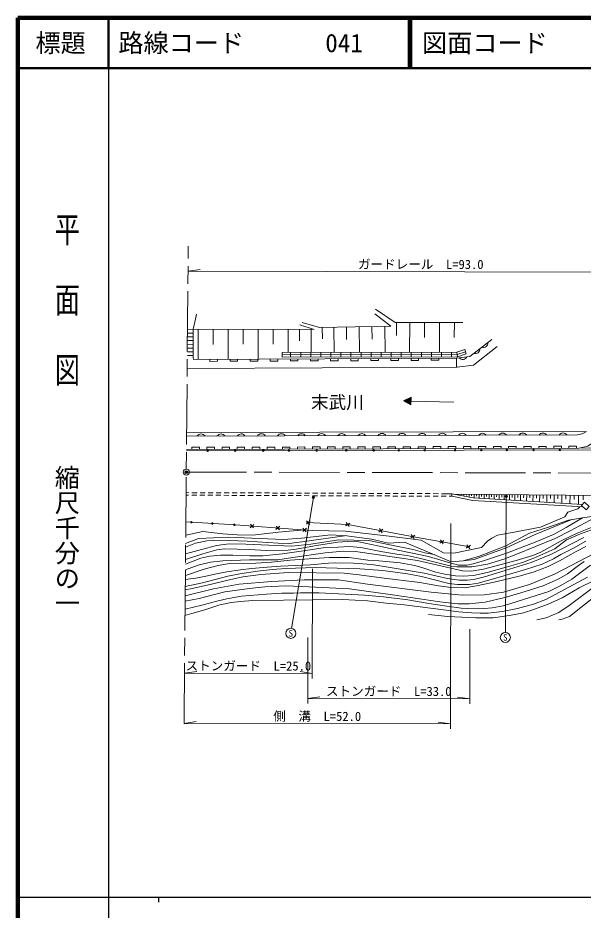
# Model space of a CAD drawing. Units: millimetres at full size, sheet at 1:1000; details may follow other scales. Extents: x 40000 to 680000, y 20000 to 380000.
# Drawn here: x 40000 to 152434, y 202409 to 380000 of the extents above; entities that cross this region are included whole.
import ezdxf
from ezdxf.enums import TextEntityAlignment as Align

# ---------------------------------------------------------------- set-up
doc = ezdxf.new("R2010")
doc.units = ezdxf.units.MM
doc.header["$LTSCALE"] = 1000
doc.header["$PDMODE"] = 32
doc.header["$PDSIZE"] = 500
doc.linetypes.add('CHAIN', pattern=[18.5, 12, -1.5, 3.5, -1.5])
for name, color, linetype, lineweight in [('M-BGD', 7, 'Continuous', 13), ('M-BMK', 2, 'CHAIN', 13), ('M-BMK-SRVR', 3, 'Continuous', 13), ('M-STR-HTXT', 7, 'Continuous', 13), ('M-STR-STRC', 7, 'Continuous', 13), ('M-TTL', 2, 'Continuous', 140), ('M-TTL-BAND', 7, 'Continuous', 25), ('M-TTL-LINE', 7, 'Continuous', 50)]:
    doc.layers.add(name, color=color, linetype=linetype, lineweight=lineweight)
for name, color, linetype in [('M-BMK-HTXT', 7, 'Continuous'), ('M-OTRS', 6, 'Continuous'), ('M-TTL-TXT', 7, 'Continuous')]:
    doc.layers.add(name, color=color, linetype=linetype)
doc.styles.add('@ＭＳ ゴシック', font='')
doc.styles.add('ＭＳ ゴシック', font='')
doc.styles.get('@ＭＳ ゴシック').set_extended_font_data('@MS Gothic')
doc.styles.get('ＭＳ ゴシック').set_extended_font_data('MS Gothic')

msp = doc.modelspace()

# ---------------------------------------------------------------- hatches: boundary and pattern name
at = {"layer": 'M-BGD'}
for points in [[(118204, 304490), (116685, 303779), (118166, 302991)], [(77596, 293839, -0.41421), (77746, 293989, -0.41421), (77896, 293839, -1)], [(83070, 293852, -0.41421), (83220, 294002, -0.41421), (83370, 293852, -1)], [(88661, 293866, -0.41421), (88811, 294016, -0.41421), (88961, 293866, -1)], [(93771, 293878, -0.41421), (93921, 294028, -0.41421), (94071, 293878, -1)], [(99271, 293892, -0.41421), (99421, 294042, -0.41421), (99571, 293892, -1)], [(105177, 293906, -0.41421), (105327, 294056, -0.41421), (105477, 293906, -1)], [(110607, 293919, -0.41421), (110757, 294069, -0.41421), (110907, 293919, -1)], [(115630, 293931, -0.41421), (115780, 294081, -0.41421), (115930, 293931, -1)], [(120773, 293944, -0.41421), (120923, 294094, -0.41421), (121073, 293944, -1)], [(126794, 293959, -0.41421), (126944, 294109, -0.41421), (127094, 293959, -1)], [(132027, 293971, -0.41421), (132177, 294121, -0.41421), (132327, 293971, -1)], [(137101, 293984, -0.41421), (137251, 294134, -0.41421), (137401, 293984, -1)], [(142417, 293997, -0.41421), (142567, 294147, -0.41421), (142717, 293997, -1)], [(147647, 294009, -0.41421), (147797, 294159, -0.41421), (147947, 294009, -1)], [(74374, 279613, -0.41421), (74524, 279763, -0.41421), (74674, 279613, -1)], [(78555, 279360, -0.41421), (78705, 279510, -0.41421), (78855, 279360, -1)], [(82886, 279098, -0.41421), (83036, 279248, -0.41421), (83186, 279098, -1)]]:
    msp.add_hatch(color=256, dxfattribs=at).paths.add_polyline_path(points)
at = {"layer": 'M-STR-HTXT'}
for points in [[(98578, 284416, -1), (98987, 284703, -0.41421), (98926, 284355, -0.41421)], [(136975, 284586, -1), (137334, 284934, -1)]]:
    msp.add_hatch(color=256, dxfattribs=at).paths.add_polyline_path(points)

# ---------------------------------------------------------------- linework, layer by layer
at = {"layer": 'M-BGD'}
for p, q in [((75864, 318019), (75854, 312022)), ((78863, 318014), (78858, 315015)), ((81862, 318009), (81851, 312050)), ((84841, 318004), (84836, 315024)), ((87821, 317999), (87811, 312077)), ((90782, 317994), (90777, 315033)), ((93743, 317989), (93735, 313399)), ((96037, 317985), (96033, 315690)), ((98332, 317981), (98324, 313407)), ((100535, 318408), (100578, 316121)), ((102822, 318451), (102917, 313414)), ((105340, 318498), (105388, 315980)), ((107859, 318545), (107955, 313422)), ((110420, 318593), (110468, 316032)), ((112982, 318641), (113079, 313430)), ((115326, 319376), (115319, 316771)), ((117932, 319370), (117917, 313438)), ((120898, 319362), (120890, 316396)), ((123863, 319355), (123848, 313448)), ((126817, 319347), (126809, 316394)), ((73744, 316523), (74859, 316521)), ((73745, 317273), (74862, 317271)), ((73742, 315023), (74854, 315021)), ((73743, 315773), (74857, 315771)), ((73738, 312773), (74846, 312771)), ((73739, 313523), (74849, 313521)), ((73740, 314273), (74851, 314271)), ((94259, 313400), (94260, 312470)), ((96259, 313403), (96260, 312473)), ((98259, 313407), (98260, 312477)), ((100259, 313410), (100260, 312480)), ((102259, 313413), (102260, 312483)), ((104259, 313416), (104260, 312486)), ((106259, 313419), (106260, 312489)), ((108259, 313423), (108260, 312493)), ((110259, 313426), (110260, 312496)), ((112259, 313429), (112260, 312499)), ((114259, 313432), (114260, 312502)), ((116259, 313435), (116260, 312505)), ((118259, 313439), (118260, 312509)), ((120259, 313442), (120260, 312512)), ((122259, 313445), (122260, 312515)), ((124259, 313448), (124260, 312518)), ((126259, 313451), (126260, 312521)), ((127465, 312523), (127311, 313453)), ((129175, 313102), (128877, 313983)), ((74962, 312018), (127237, 312261)), ((78212, 312033), (78213, 311633)), ((78213, 311633), (79713, 311640)), ((79713, 311640), (79712, 312040)), ((82212, 312051), (82213, 311651)), ((82213, 311651), (83713, 311658)), ((83713, 311658), (83711, 312058)), ((86211, 312070), (86213, 311670)), ((86213, 311670), (87713, 311677)), ((87713, 311677), (87711, 312077)), ((90211, 312089), (90213, 311689)), ((90213, 311689), (91713, 311696)), ((91713, 311696), (91711, 312096)), ((94211, 312107), (94213, 311707)), ((94213, 311707), (95713, 311714)), ((95713, 311714), (95711, 312114)), ((98211, 312126), (98213, 311726)), ((98213, 311726), (99713, 311733)), ((99713, 311733), (99711, 312133)), ((102211, 312144), (102213, 311744)), ((102213, 311744), (103713, 311751)), ((103713, 311751), (103711, 312151)), ((106211, 312163), (106213, 311763)), ((106213, 311763), (107713, 311770)), ((107713, 311770), (107711, 312170)), ((110211, 312182), (110213, 311782)), ((110213, 311782), (111713, 311789)), ((111713, 311789), (111711, 312189)), ((114211, 312200), (114213, 311800)), ((114213, 311800), (115713, 311807)), ((115713, 311807), (115711, 312207)), ((118211, 312219), (118213, 311819)), ((118213, 311819), (119713, 311826)), ((119713, 311826), (119711, 312226)), ((122211, 312238), (122213, 311838)), ((122213, 311838), (123713, 311845)), ((123713, 311845), (123711, 312245)), ((127246, 310461), (127237, 312261)), ((116685, 303779), (118204, 304490)), ((116685, 303779), (118166, 302991)), ((118166, 302991), (118204, 304490)), ((118185, 303741), (126682, 303525)), ((73566, 297473), (153098, 297691)), ((73533, 293829), (166399, 294055)), ((76108, 294530), (74608, 294526)), ((74608, 294526), (74609, 294126)), ((76109, 294130), (76108, 294530)), ((79108, 294538), (77608, 294534)), ((77608, 294534), (77609, 294134)), ((79109, 294138), (79108, 294538)), ((82108, 294546), (80608, 294542)), ((80608, 294542), (80609, 294142)), ((82109, 294146), (82108, 294546)), ((85108, 294555), (83608, 294551)), ((83608, 294551), (83609, 294151)), ((85109, 294155), (85108, 294555)), ((88108, 294563), (86608, 294559)), ((86608, 294559), (86609, 294159)), ((88109, 294163), (88108, 294563)), ((91108, 294571), (89608, 294567)), ((89608, 294567), (89609, 294167)), ((91109, 294171), (91108, 294571)), ((94108, 294579), (92608, 294575)), ((92608, 294575), (92609, 294175)), ((94109, 294179), (94108, 294579)), ((97108, 294588), (95608, 294583)), ((95608, 294583), (95609, 294183)), ((97109, 294188), (97108, 294588)), ((100108, 294596), (98608, 294592)), ((98608, 294592), (98609, 294192)), ((100109, 294196), (100108, 294596)), ((103108, 294604), (101608, 294600)), ((101608, 294600), (101609, 294200)), ((103109, 294204), (103108, 294604)), ((106108, 294612), (104608, 294608)), ((104608, 294608), (104609, 294208)), ((106109, 294212), (106108, 294612)), ((109108, 294620), (107608, 294616)), ((107608, 294616), (107609, 294216)), ((109109, 294220), (109108, 294620)), ((112108, 294629), (110608, 294624)), ((110608, 294624), (110609, 294224)), ((112109, 294229), (112108, 294629)), ((115108, 294637), (113608, 294633)), ((113608, 294633), (113609, 294233)), ((115109, 294237), (115108, 294637)), ((118108, 294645), (116608, 294641)), ((116608, 294641), (116609, 294241)), ((118109, 294245), (118108, 294645)), ((121108, 294653), (119608, 294649)), ((119608, 294649), (119609, 294249)), ((121109, 294253), (121108, 294653)), ((124108, 294661), (122608, 294657)), ((122608, 294657), (122609, 294257)), ((124109, 294261), (124108, 294661)), ((127108, 294670), (125608, 294666)), ((125608, 294666), (125609, 294266)), ((127109, 294270), (127108, 294670)), ((130108, 294678), (128608, 294674)), ((128608, 294674), (128609, 294274)), ((130109, 294278), (130108, 294678)), ((133108, 294686), (131608, 294682)), ((131608, 294682), (131609, 294282)), ((133109, 294286), (133108, 294686)), ((136108, 294694), (134608, 294690)), ((134608, 294690), (134609, 294290)), ((136109, 294294), (136108, 294694)), ((139108, 294703), (137608, 294698)), ((137608, 294698), (137609, 294298)), ((139109, 294303), (139108, 294703)), ((142108, 294711), (140608, 294707)), ((140608, 294707), (140609, 294307)), ((142109, 294311), (142108, 294711)), ((145108, 294719), (143608, 294715)), ((143608, 294715), (143609, 294315)), ((145109, 294319), (145108, 294719)), ((148108, 294727), (146608, 294723)), ((146608, 294723), (146609, 294323)), ((148109, 294327), (148108, 294727)), ((151108, 294735), (149608, 294731)), ((149608, 294731), (149609, 294331)), ((151109, 294335), (151108, 294735)), ((73456, 285001), (73973, 284999)), ((73460, 285501), (74036, 285499)), ((74573, 284997), (75573, 284993)), ((74636, 285496), (75636, 285492)), ((76173, 284990), (77173, 284986)), ((76236, 285490), (77236, 285486)), ((77773, 284984), (78773, 284980)), ((77836, 285483), (78836, 285479)), ((79373, 284977), (80373, 284973)), ((79436, 285477), (80436, 285473)), ((80973, 284971), (81973, 284967)), ((81036, 285470), (82036, 285466)), ((82573, 284964), (83573, 284960)), ((82636, 285464), (83636, 285460)), ((84173, 284958), (85173, 284954)), ((84236, 285458), (85236, 285453)), ((85773, 284951), (86773, 284947)), ((85836, 285451), (86836, 285447)), ((87373, 284945), (88373, 284941)), ((87436, 285445), (88436, 285441)), ((88973, 284938), (89973, 284934)), ((89036, 285438), (90036, 285434)), ((90573, 284932), (91573, 284928)), ((90636, 285432), (91636, 285428)), ((92173, 284925), (93173, 284921)), ((92236, 285425), (93236, 285421)), ((93773, 284919), (94773, 284915)), ((93836, 285419), (94836, 285415)), ((95373, 284913), (96373, 284909)), ((95436, 285412), (96436, 285408)), ((96973, 284906), (97973, 284902)), ((97036, 285406), (98036, 285402)), ((98573, 284900), (99573, 284896)), ((98636, 285399), (99636, 285395)), ((100173, 284893), (101173, 284889)), ((100236, 285393), (101236, 285389)), ((101773, 284887), (102773, 284883)), ((101836, 285386), (102835, 285382)), ((103373, 284880), (104373, 284876)), ((103435, 285380), (104435, 285376)), ((104973, 284874), (105973, 284870)), ((105035, 285374), (106035, 285369)), ((106573, 284867), (107573, 284863)), ((106635, 285367), (107635, 285363)), ((108173, 284861), (109173, 284857)), ((108235, 285361), (109235, 285357)), ((109773, 284854), (110772, 284850)), ((109835, 285354), (110835, 285350)), ((111372, 284848), (112372, 284844)), ((111435, 285348), (112435, 285344)), ((112972, 284841), (113972, 284837)), ((113035, 285341), (114035, 285337)), ((114572, 284835), (115572, 284831)), ((114635, 285335), (115635, 285331)), ((116172, 284829), (117172, 284824)), ((116235, 285328), (117235, 285324)), ((117772, 284822), (118772, 284818)), ((117835, 285322), (118835, 285318)), ((119372, 284816), (120372, 284812)), ((119435, 285315), (120435, 285311)), ((120972, 284809), (121972, 284805)), ((121035, 285309), (122035, 285305)), ((122572, 284803), (123572, 284799)), ((122635, 285302), (123635, 285298)), ((124172, 284796), (125172, 284792)), ((124235, 285296), (124811, 285294)), ((124811, 285294), (126292, 285288)), ((125772, 284790), (126290, 284788)), ((126292, 285288), (126290, 284788)), ((126736, 285200), (158744, 284941)), ((127736, 285192), (127734, 285004)), ((128236, 285188), (128235, 285094)), ((128736, 285184), (128733, 284808)), ((129236, 285180), (129234, 284992)), ((129736, 285176), (129731, 284612)), ((130236, 285172), (130233, 284890)), ((130736, 285168), (130730, 284438)), ((131236, 285164), (131233, 284799)), ((131736, 285160), (131729, 284379)), ((132236, 285156), (132233, 284765)), ((132736, 285152), (132729, 284320)), ((133236, 285148), (133232, 284732)), ((133736, 285144), (133729, 284261)), ((134236, 285140), (134232, 284698)), ((134736, 285135), (134728, 284202)), ((135236, 285131), (135232, 284665)), ((135736, 285127), (135728, 284143)), ((136236, 285123), (136232, 284631)), ((136736, 285119), (136727, 284084)), ((137253, 285115), (137249, 284597)), ((137771, 285111), (137762, 284022)), ((138315, 285106), (138311, 284562)), ((138860, 285102), (138850, 283958)), ((139432, 285097), (139427, 284525)), ((140004, 285093), (139994, 283891)), ((140605, 285088), (140600, 284487)), ((141206, 285083), (141196, 283820)), ((141838, 285078), (141833, 284446)), ((142469, 285073), (142459, 283745)), ((143133, 285067), (143128, 284403)), ((143797, 285062), (143786, 283666)), ((144495, 285056), (144490, 284359)), ((145193, 285051), (145181, 283584)), ((145926, 285045), (145920, 284311)), ((146660, 285039), (146647, 283497)), ((147430, 285033), (147424, 284262)), ((148201, 285026), (148188, 283406)), ((149011, 285020), (149005, 284210)), ((149821, 285013), (149807, 283311)), ((150673, 285006), (150666, 284155)), ((151524, 284999), (151509, 283210)), ((152419, 284992), (152411, 284097)), ((86195, 278520), (86951, 279174)), ((86900, 278469), (86245, 279225)), ((92046, 278099), (91391, 278855)), ((97388, 279215), (98130, 279885)), ((98094, 279179), (97424, 279921)), ((105188, 278868), (106011, 279436)), ((105884, 278740), (105316, 279563)), ((91340, 278150), (92096, 278805)), ((97416, 278408), (96655, 277759)), ((96711, 278464), (97359, 277703)), ((111779, 277660), (112602, 278228)), ((112474, 277533), (111906, 278356)), ((118133, 276496), (118956, 277064)), ((118828, 276368), (118261, 277192)), ((123916, 275429), (124740, 275996)), ((124612, 275300), (124045, 276124)), ((129199, 274453), (130023, 275020)), ((129895, 274324), (129328, 275148))]:
    msp.add_line(p, q, dxfattribs=at)
for points in [[(111135, 322019), (115022, 319377), (128531, 319343)], [(75537, 321017), (75337, 320050), (74864, 318021), (74845, 312379), (74962, 312018)], [(96568, 319370), (99966, 318397), (114178, 318664), (111022, 321103)], [(73747, 318023), (98962, 317980), (96057, 318900)], [(73678, 310212), (127352, 310462), (130629, 310866), (135361, 314582)], [(127237, 312261), (129911, 312591), (134249, 315998)], [(92569, 313397), (127311, 313453), (128877, 313983)], [(92569, 312932), (127388, 312988), (129026, 313543)], [(92569, 313397), (92569, 312467), (127465, 312523), (129175, 313102)], [(163904, 302434), (161163, 300179), (153350, 294762), (151608, 294337), (73536, 294123)], [(151608, 294337), (166003, 294460), (171875, 297974), (184737, 301372), (185713, 302087), (186428, 303190)], [(153098, 297691), (152244, 297220), (151285, 296986), (73559, 296773)], [(126290, 284778), (130504, 283950), (152418, 282655)], [(126292, 285288), (130568, 284448), (152319, 283162)], [(73324, 270127), (75878, 271076), (78291, 271636), (80784, 271933), (86072, 272153), (91703, 272130), (94710, 272622), (101116, 273492), (104742, 273836), (107186, 273796), (119515, 272008), (128419, 269955), (130132, 269866), (132621, 270306), (139114, 271997), (142454, 272975), (144000, 273672), (148059, 275912), (151225, 277416), (155191, 279020), (165571, 282758)], [(73409, 279681), (83264, 279085), (95565, 278201), (98506, 277966), (105182, 277851), (113845, 276865), (120186, 276064), (124653, 273512), (126687, 273433), (132222, 274588), (133422, 275841), (134259, 276452), (135390, 277025), (137976, 277488), (143921, 278652), (148795, 280667), (149369, 281635), (151386, 282252), (151782, 282693)], [(73371, 275415), (75958, 276397), (81867, 276639), (92743, 276183), (96440, 276443), (102232, 277075), (105433, 276896), (110310, 276259), (113717, 275465), (116915, 275667), (126199, 271759), (128589, 271919), (131588, 272827), (137031, 274929), (141782, 277437), (145561, 278613), (149501, 280018), (152295, 280475), (155471, 280950)], [(156289, 278906), (151894, 277306), (149147, 276083), (146781, 274315), (142606, 272450), (141894, 272176), (140367, 271571), (137144, 270644), (133374, 269604), (130659, 269029), (128542, 268862), (127041, 268951), (124905, 269261), (123132, 269660), (120562, 270520), (118982, 271013), (116060, 271550), (111781, 271919), (109636, 272063), (105897, 272587), (101978, 272576), (98855, 272383), (94176, 272065), (90441, 271692), (87353, 271476), (82141, 271432), (80900, 271202), (79577, 270936), (77041, 270273), (73315, 269025)], [(73334, 271259), (76409, 272472), (78195, 272848), (80274, 273031), (82769, 273048), (86146, 272921), (88699, 272955), (92641, 273302), (96813, 273906), (100706, 274537), (103712, 274681), (105921, 274808), (108238, 274609), (112220, 273786), (115377, 273271), (117442, 273007), (119812, 272490), (126154, 270870), (127299, 270737), (130271, 270750), (133393, 271269), (136631, 272253), (139040, 273187), (146860, 276387), (149851, 277913), (154836, 280524)], [(73343, 272208), (76774, 273343), (79550, 274107), (81176, 274321), (86090, 274195), (89485, 273970), (93762, 274058), (95341, 274250), (99376, 274969), (103667, 275643), (105476, 275782), (107828, 275719), (111620, 274940), (115578, 274029), (118465, 273477), (121687, 272809), (125918, 271552), (127651, 271071), (129285, 271095), (130554, 271362), (132822, 271982), (137360, 273537), (143232, 275807), (146507, 277184), (149034, 278542), (152295, 280475)], [(97398, 279568), (105600, 279152), (118781, 276737), (129876, 274687)], [(128589, 271919), (130731, 272207), (137126, 274515), (142869, 277184), (150217, 280135)], [(73279, 264996), (78897, 266328), (84008, 267259), (90433, 267799), (96977, 268170), (103783, 268170), (109550, 267289), (122173, 265724), (128393, 265109), (132783, 265134), (136581, 265718), (141767, 267200), (146763, 269293), (153230, 272676), (157319, 274832), (160812, 276174), (164163, 277112), (168448, 277578), (171935, 277847), (176011, 277905), (179595, 277705), (182665, 277381)], [(73385, 277012), (76818, 277791), (80790, 277315), (83639, 277123), (86651, 277040), (91842, 277642), (97035, 278084)], [(73295, 266833), (76750, 267572), (81739, 268855), (84172, 269319), (87681, 269888), (90642, 270208), (93306, 270378), (99125, 270585), (105688, 270392), (108012, 270351), (112564, 270012), (117512, 269377), (120279, 268831), (125702, 267395), (127476, 267199), (129815, 267248), (131540, 267517), (135501, 268588), (140973, 270211), (144251, 271301), (146518, 272302), (147983, 273185), (150490, 274472), (152972, 275859)], [(73308, 268209), (75368, 268474), (77696, 268939), (79147, 269272), (81563, 269749), (84290, 270146), (86496, 270378), (89556, 270661), (92252, 270857), (98217, 271136), (101775, 271456), (103184, 271505), (106782, 271448), (110430, 271218), (114075, 270627), (120789, 269489), (125475, 268419), (127811, 268117), (129355, 268077), (130715, 268228), (132781, 268741), (136940, 269992), (142086, 271632), (146154, 273227), (152585, 276551)], [(73353, 273331), (77509, 274485), (79519, 275016), (82004, 275290), (85358, 275258), (94465, 274867), (98247, 275262), (103866, 276088), (109823, 275976), (114304, 275039), (118656, 274193), (120915, 273492), (122861, 273164)], [(73364, 274629), (75361, 275473), (77569, 275883), (80216, 276032), (85582, 275853), (91790, 275451), (93991, 275408), (97468, 275818), (104994, 276921)], [(73290, 266171), (74642, 266404), (78499, 267261), (81479, 268006), (84748, 268726), (88321, 269212), (93835, 269593), (104901, 269473), (107883, 269176), (112318, 268582), (119978, 267615), (123633, 266987), (126187, 266653), (128914, 266589), (131216, 266945), (134708, 267688), (139965, 268935), (142706, 269720), (145463, 270830), (147726, 271911), (151027, 273783), (152949, 274775)], [(73270, 263899), (76056, 264440), (79397, 265280), (81166, 265778), (86055, 266446), (89113, 266726), (93319, 266924), (97900, 266753), (105944, 266343), (114949, 265081), (123926, 263778), (127535, 263363), (129783, 263352), (132918, 263715), (136891, 264624), (140012, 265564), (144495, 266954), (147580, 268339), (149345, 269360), (151525, 270991), (152642, 271805)], [(73256, 262318), (76610, 263114), (79554, 263872), (81547, 264352), (82596, 264563), (84471, 264925), (89473, 265324), (92483, 265494), (94828, 265497), (96215, 265552), (99914, 265559), (108924, 265073), (112712, 264748), (117595, 264200), (121774, 263469), (125354, 262896), (128167, 262522), (129481, 262444), (131589, 262376), (132841, 262450), (134370, 262609), (136550, 262948), (137870, 263347), (145583, 265847), (148013, 267023), (150176, 268257), (153926, 271040)], [(143242, 260171), (145056, 260557), (147576, 261637), (149670, 263023), (154145, 266401), (156577, 267877), (159421, 269280), (162486, 270538), (164411, 271081), (167298, 271323), (172546, 271109), (183331, 270508), (189423, 269870), (198507, 267808), (200871, 266977), (205179, 264933), (208633, 262958), (211888, 260609), (212672, 259898)], [(147607, 260160), (148252, 260310), (149744, 260884), (151970, 262622), (153852, 264111), (155495, 265244), (158124, 266832), (159435, 267635), (162539, 269146), (164265, 269759), (166481, 270190), (168856, 270258), (171581, 270227), (178623, 269459), (182840, 269200), (190187, 268634), (193121, 268211), (195647, 267516), (199523, 265992), (203002, 264441), (208946, 261359), (211965, 259380)], [(73244, 261057), (74581, 261427), (77220, 262211), (80167, 263157), (82400, 263655), (84264, 263840), (86745, 264026), (92849, 264097), (104631, 264256), (109545, 263969), (113224, 263534), (116823, 263187), (120021, 262788), (125175, 262137), (127616, 261800), (130301, 261573), (131934, 261496), (133541, 261530), (136423, 261821), (139396, 262422), (142590, 263314), (144993, 264252), (153301, 268704)], [(121668, 261263), (125498, 260874), (131072, 260570), (134560, 260608), (137708, 261038), (140273, 261519), (142057, 262037), (145478, 263300), (148236, 264577), (151658, 266544), (154731, 268111)]]:
    msp.add_lwpolyline(points, dxfattribs=at)
msp.add_lwpolyline([(152715, 283600), (153642, 282762), (153038, 282094), (152111, 282933)], close=True, dxfattribs=at)
for centre in [(77746, 293839), (83220, 293852), (88811, 293866), (93921, 293878), (99421, 293892), (105327, 293906), (110757, 293919), (115780, 293931), (120923, 293944), (126944, 293959), (132177, 293971), (137251, 293984), (142567, 293997), (147797, 294009), (74524, 279613), (78705, 279360), (83036, 279098)]:
    msp.add_circle(centre, 150, dxfattribs=at)
for centre, start, end in [((132556, 315308), 252.00423, 4.29417), ((130983, 314072), 252.00423, 4.29417), ((128513, 312925), 220.88718, 333.17712), ((76424, 296278), 34.01184, 146.30179), ((80424, 296289), 34.01184, 146.30179), ((84424, 296300), 34.01184, 146.30179), ((88424, 296311), 34.01184, 146.30179), ((92424, 296322), 34.01184, 146.30179), ((96424, 296333), 34.01184, 146.30179), ((100424, 296344), 34.01184, 146.30179), ((104424, 296354), 34.01184, 146.30179), ((108424, 296365), 34.01184, 146.30179), ((112424, 296376), 34.01184, 146.30179), ((116424, 296387), 34.01184, 146.30179), ((120424, 296398), 34.01184, 146.30179), ((124424, 296409), 34.01184, 146.30179), ((128424, 296420), 34.01184, 146.30179), ((132424, 296431), 34.01184, 146.30179), ((136424, 296442), 34.01184, 146.30179), ((140424, 296453), 34.01184, 146.30179), ((144424, 296464), 34.01184, 146.30179), ((148424, 296475), 34.01184, 146.30179)]:
    msp.add_arc(centre, 903, start, end, dxfattribs=at)
at = {"layer": 'M-BMK'}
msp.add_line((73055, 239590), (73893, 334588), dxfattribs=at)
msp.add_lwpolyline([(73496, 289589), (173562, 289375), (251114, 288025)], dxfattribs=at)
at = {"layer": 'M-BMK-SRVR'}
msp.add_circle((73496, 289589), 600, dxfattribs=at)
at = {"layer": 'M-OTRS'}
msp.add_point((73496, 289589), dxfattribs=at)
at = {"layer": 'M-STR-HTXT'}
for p, q in [((73849, 329588), (76281, 329925)), ((73849, 329588), (166419, 329390)), ((98783, 284559), (94450, 258489)), ((137154, 284760), (136963, 257693)), ((126111, 279332), (126023, 238476)), ((98600, 270361), (98553, 248535)), ((129914, 258328), (129883, 243468)), ((97683, 256643), (97653, 243537)), ((73143, 249589), (75575, 249926)), ((73143, 249589), (98555, 249535)), ((98555, 249535), (96125, 249882)), ((97655, 244537), (100087, 244874)), ((97655, 244537), (129885, 244468)), ((129885, 244468), (127454, 244815)), ((73055, 239590), (75487, 239926)), ((126025, 239476), (123595, 239823)), ((73055, 239590), (126025, 239476))]:
    msp.add_line(p, q, dxfattribs=at)
for centre in [(98783, 284559), (137154, 284760)]:
    msp.add_circle(centre, 250, dxfattribs=at)
at = {"layer": 'M-STR-STRC'}
for centre in [(94286, 257502), (136956, 256693)]:
    msp.add_circle(centre, 1000, dxfattribs=at)
at = {"layer": 'M-TTL'}
for p, q in [((40000, 380000), (40000, 20000)), ((680000, 380000), (40000, 380000))]:
    msp.add_line(p, q, dxfattribs=at)
at = {"layer": 'M-TTL-BAND'}
for p, q in [((58000, 370000), (58000, 20000)), ((40000, 205000), (579000, 205000)), ((68000, 205000), (68000, 204000))]:
    msp.add_line(p, q, dxfattribs=at)
at = {"layer": 'M-TTL-LINE'}
for p, q in [((58000, 380000), (58000, 370000)), ((117750, 380000), (117750, 370000)), ((118250, 380000), (118250, 370000)), ((40000, 370000), (680000, 370000))]:
    msp.add_line(p, q, dxfattribs=at)

# ---------------------------------------------------------------- texts
at = {"layer": 'M-BMK-HTXT', "style": 'ＭＳ ゴシック'}
msp.add_text('末武川', height=2566, dxfattribs=at).set_placement((98306, 301437), align=Align.BOTTOM_LEFT)
at = {"layer": 'M-STR-HTXT', "style": 'ＭＳ ゴシック'}
for s, p in [('ガードレール\u3000L=93.0', (120134, 329489)), ('ストンガード\u3000L=25.0', (85849, 249562)), ('ストンガード\u3000L=33.0', (113770, 244503)), ('側\u3000溝\u3000L=52.0', (99540, 239533))]:
    msp.add_text(s, height=1833, rotation=359.877, dxfattribs=at).set_placement(p, align=Align.BOTTOM_CENTER)
at = {"layer": 'M-STR-STRC', "style": 'ＭＳ ゴシック'}
for p in [(94286, 257502), (136956, 256693)]:
    msp.add_text('S', height=1320, dxfattribs=at).set_placement(p, align=Align.MIDDLE_CENTER)
at = {"layer": 'M-TTL-BAND', "style": '@ＭＳ ゴシック', "width": 1.4}
msp.add_text('平  面  図', height=3666, rotation=270, dxfattribs=at).set_placement((49777, 306475), align=Align.MIDDLE_RIGHT)
at = {"layer": 'M-TTL-BAND', "style": '@ＭＳ ゴシック'}
msp.add_text('縮尺千分の一', height=3666, rotation=270, dxfattribs=at).set_placement((49777, 261030), align=Align.MIDDLE_RIGHT)
at = {"layer": 'M-TTL-TXT', "style": 'ＭＳ ゴシック'}
msp.add_text('標題', height=3666, dxfattribs=at).set_placement((48500, 375000), align=Align.MIDDLE_CENTER)
for s, p in [('路線コード', (60000, 375000)), ('041', (101142, 375000)), ('図面コード', (120380, 375000))]:
    msp.add_text(s, height=3666, dxfattribs=at).set_placement(p, align=Align.MIDDLE_LEFT)

doc.saveas('drawing.dxf')
